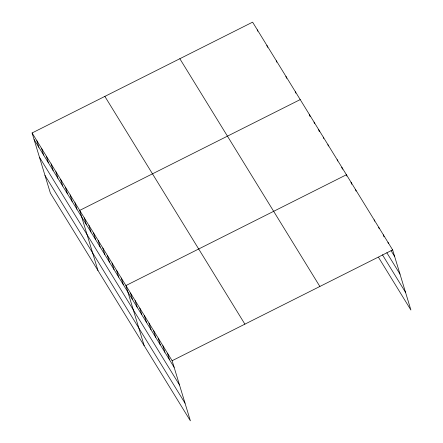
<?xml version="1.0" encoding="UTF-8"?>
<svg xmlns="http://www.w3.org/2000/svg" width="443" height="443" viewBox="0 0 443 443"><rect width="100%" height="100%" fill="white"/><g stroke="black" fill="none" stroke-linecap="round" stroke-linejoin="round"><path stroke-width="0.66" d="M32.09 132.966L172.128 360.718L190.396 420.85L50.364 193.098L32.09 132.966L252.604 22.15L392.636 249.902L410.91 310.034L378.56 257.422M300.216 99.586L79.701 210.403L97.975 270.535M172.128 360.718L392.636 249.902M391.086 250.71L394.641 256.491M386.855 252.77L400.007 274.162M382.436 254.786L405.539 292.363M179.836 58.72L319.868 286.471M104.864 96.397L244.896 324.149M34.094 139.556L174.127 367.308M39.46 157.226L179.498 384.978M44.992 175.428L185.024 403.18M388.018 242.387L388.417 243.705M383.394 234.873L383.998 236.85M378.776 227.359L379.175 228.671M374.152 219.839L374.556 221.157M355.668 189.776L356.072 191.094M351.05 182.261L351.648 184.238M346.83 176.065L346.426 174.747L125.917 285.563L144.185 345.69M341.808 167.227L342.406 169.204M337.184 159.713L337.588 161.03M327.942 144.684L328.346 146.002M323.324 137.164L323.722 138.482M318.7 129.649L319.303 131.626M314.081 122.135L314.48 123.453M309.458 114.615L310.061 116.592M295.453 91.845L295.858 93.163M285.934 76.357L286.532 78.333M276.41 60.868L276.809 62.186M266.891 45.38L267.489 47.357M257.366 29.891L257.765 31.209M167.504 353.204L169.508 359.794M162.886 345.69L164.885 352.279M158.262 338.175L160.266 344.759M153.643 330.655L155.643 337.245M149.02 323.141L151.024 329.73M144.401 315.626L146.4 322.216M139.778 308.112L141.782 314.696M135.159 300.592L137.158 307.182M130.535 293.078L132.54 299.667M121.293 278.043L123.298 284.633M116.675 270.529L118.674 277.119M112.051 263.015L114.056 269.604M107.433 255.5L109.432 262.084M102.809 247.98L104.814 254.57M98.191 240.466L100.19 247.056M93.567 232.952L95.572 239.541M88.949 225.437L90.948 232.021M84.325 217.917L86.324 224.507M74.945 202.661L76.944 209.246M70.182 194.914L72.181 201.504M65.42 187.173L67.425 193.763M60.658 179.426L62.662 186.016M55.896 171.685L57.9 178.274M51.139 163.943L53.138 170.527M46.377 156.196L48.376 162.786M41.614 148.455L43.619 155.044M36.852 140.708L38.857 147.297"/></g></svg>
